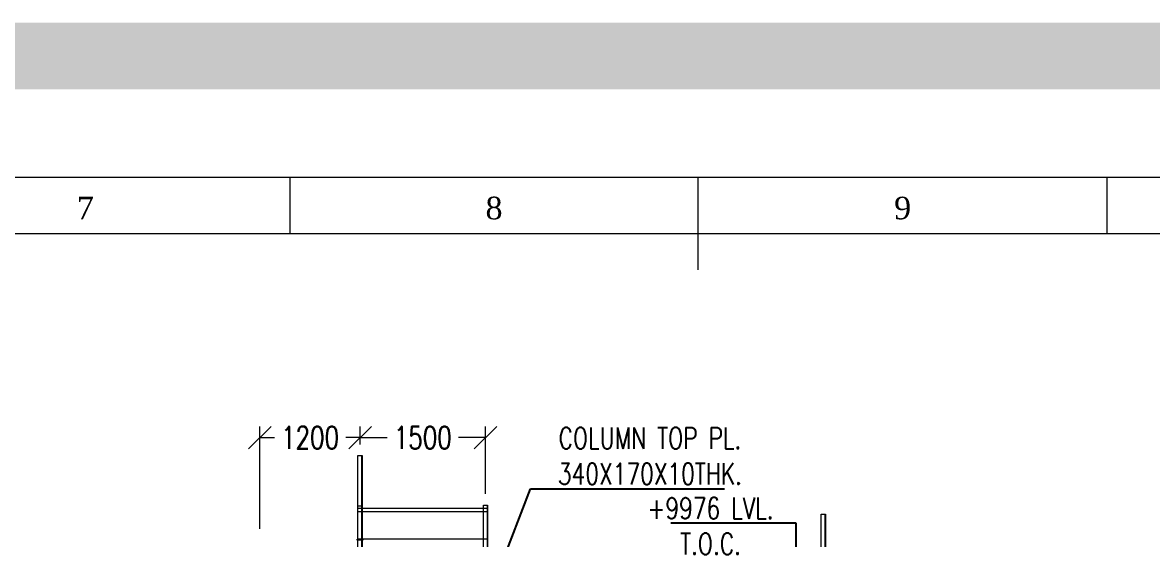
# Model space of a CAD drawing. Header units: millimetres. Extents: x 440906 to 556670, y 99378 to 157816.
# Drawn here: x 507585 to 521111, y 151634 to 157816 of the extents above; entities that cross this region are included whole.
import ezdxf
from ezdxf import colors
from ezdxf.entities.mleader import LeaderData, LeaderLine
from ezdxf.enums import TextEntityAlignment as Align
from ezdxf.math import Vec2, Vec3

# ---------------------------------------------------------------- set-up
doc = ezdxf.new("R2010")
doc.units = ezdxf.units.MM
doc.layers.get('Defpoints').update_dxf_attribs({"lineweight": 0})
for name, color, linetype, lineweight in [('A2 LAND', 7, 'Continuous', 15), ('Construction Line', 3, 'Continuous', 20), ('Dimentions', 1, 'Continuous', 13), ('Text', 1, 'Continuous', 20)]:
    doc.layers.add(name, color=color, linetype=linetype, lineweight=lineweight)
doc.styles.add('BOS', font='BOOKOS.TTF')
doc.styles.add('EICS CALIBRI', font='calibri.ttf')
doc.styles.add('romans', font='romans.shx', dxfattribs={"width": 0.75})
doc.dimstyles.new('ASHU', dxfattribs={"dimscale": 135, "dimtxt": 2, "dimasz": 2, "dimexe": 1, "dimexo": 1, "dimtad": 0, "dimdec": 0, "dimtxsty": 'romans', "dimblk": 'OBLIQUE', "dimcen": 2.5, "dimclrd": 256, "dimclre": 256, "dimclrt": 256, "dimadec": 0, "dimazin": 0, "dimtfac": 1, "dimtdec": 0, "dimtmove": 0, "dimatfit": 3, "dimldrblk": 'OPEN', "dimfxl": 1, "dimtfill": 1, "dimlwd": 9, "dimlwe": 5, "dimarcsym": 0})

# ---------------------------------------------------------------- blocks, each defined once
blk = doc.blocks.new('_Open90')
at = {"color": 0, "linetype": 'ByBlock', "lineweight": -2}
for p, q in [((-0.5, 0.5), (0, 0)), ((0, 0), (-1, 0)), ((0, 0), (-0.5, -0.5))]:
    blk.add_line(p, q, dxfattribs=at)
blk = doc.blocks.new('A2-P')
at = {"layer": 'A2 LAND', "color": 0}
for p, q in [((532733.84, 184606.82), (532733.84, 184601.82)), ((532770.12, 184598.63), (532770.12, 184606.82)), ((532806.4, 184606.82), (532806.4, 184601.82))]:
    blk.add_line(p, q, dxfattribs=at)
for points in [[(532479.87, 184200.96), (533060.38, 184200.96), (533060.38, 184606.82), (532479.87, 184606.82)], [(532484.87, 184205.96), (533055.38, 184205.96), (533055.38, 184601.82), (532484.87, 184601.82)]]:
    blk.add_lwpolyline(points, close=True, dxfattribs=at)
at = {"layer": 'A2 LAND', "color": 0, "style": 'BOS'}
for s, p in [('8', (532751.98, 184604.11)), ('9', (532788.26, 184604.11)), ('7', (532715.7, 184604.11))]:
    blk.add_text(s, height=2, dxfattribs=at).set_placement(p, align=Align.MIDDLE)
at = {"layer": 'A2 LAND', "color": 5, "style": 'EICS CALIBRI'}
for tag, height, p in [('CLIENT', 5, (532972.4, 184277.32)), ('PROJECTNAME', 3.5, (532972.4, 184265.93)), ('PROJECTLOCATION', 3.5, (532972.4, 184256.33)), ('DRAWINGNAME1', 5, (532972.25, 184246.62)), ('CODE', 3.5, (532820.7, 184239.3)), ('DRAWINGNAME2', 5, (532972.49, 184238.83)), ('DRAWINGNO1', 3.5, (532940.8, 184227.64)), ('SHNO', 3.5, (533005.25, 184224.03)), ('RV', 3.5, (533046.81, 184224.15)), ('APPD', 3.5, (532745.59, 184211.36))]:
    blk.add_attdef(tag, text='', height=height, dxfattribs=at).set_placement(p, align=Align.MIDDLE)
for tag, p in [('SCALE', (532745.59, 184255.01)), ('DWN', (532745.59, 184244.1)), ('CKD', (532745.59, 184233.19)), ('PRTANT', (532745.6, 184222.28))]:
    blk.add_attdef(tag, text='', height=3.5, dxfattribs=at).set_placement(p, align=Align.MIDDLE_CENTER)
blk = doc.blocks.new('t5t5')
at = {"layer": 'Construction Line', "ltscale": 20}
blk.add_line((184570, 245610), (184570, 244610), dxfattribs=at)
blk.add_lwpolyline([(184564, 244610), (184614, 244610), (184614, 245610), (184564, 245610)], close=True, dxfattribs=at)
at = {"layer": 'Construction Line'}
blk.add_lwpolyline([(184554, 244600), (184624, 244600), (184624, 244610), (184554, 244610)], close=True, dxfattribs=at)
blk = doc.blocks.new('_Open30')
at = {"color": 0, "linetype": 'ByBlock', "lineweight": -2}
for p, q in [((-1, 0.268), (0, 0)), ((0, 0), (-1, -0.268)), ((0, 0), (-1, 0))]:
    blk.add_line(p, q, dxfattribs=at)
blk = doc.blocks.new('_Oblique')
at = {"color": 0, "linetype": 'ByBlock', "lineweight": -2}
blk.add_line((-0.5, -0.5), (0.5, 0.5), dxfattribs=at)
blk = doc.blocks.new('*D172')
at = {"layer": 'Defpoints', "color": 0, "transparency": 16777216}
for p in [(511626, 152851), (511626, 152635), (513126, 152044)]:
    blk.add_point(p, dxfattribs=at)
at = {"layer": 'Dimentions', "lineweight": 5, "transparency": 16777216}
for p, q in [((511626, 152770), (511626, 152986)), ((513126, 152179), (513126, 152986))]:
    blk.add_line(p, q, dxfattribs=at)
at = {"layer": 'Dimentions', "lineweight": 9, "transparency": 16777216}
for p, q in [((511626, 152851), (511950, 152851)), ((513126, 152851), (512803, 152851))]:
    blk.add_line(p, q, dxfattribs=at)
at = {"layer": 'Dimentions', "lineweight": 9, "transparency": 16777216, "xscale": 270, "yscale": 270, "zscale": 270, "rotation": 180}
blk.add_blockref('_Oblique', (511626, 152851), dxfattribs=at)
at = {"layer": 'Dimentions', "lineweight": 9, "transparency": 16777216, "xscale": 270, "yscale": 270, "zscale": 270}
blk.add_blockref('_Oblique', (513126, 152851), dxfattribs=at)
at = {"layer": 'Dimentions', "transparency": 16777216, "insert": (512376, 152851), "char_height": 270, "attachment_point": 5, "style": 'romans', "bg_fill": 3, "box_fill_scale": 1.1, "bg_fill_color": 256, "bg_fill_true_color": 13158600, "bg_fill_transparency": 0}
blk.add_mtext('1500', dxfattribs=at)
blk = doc.blocks.new('_Open')
at = {"color": 0, "linetype": 'ByBlock', "lineweight": -2}
for p, q in [((-1, 0.167), (0, 0)), ((-1, -0.167), (0, 0)), ((0, 0), (-1, 0))]:
    blk.add_line(p, q, dxfattribs=at)
blk = doc.blocks.new('*D171')
at = {"layer": 'Defpoints', "color": 0, "transparency": 16777216}
for p in [(510426, 152851), (511626, 152635), (510426, 151625)]:
    blk.add_point(p, dxfattribs=at)
at = {"layer": 'Dimentions', "lineweight": 5, "transparency": 16777216}
for p, q in [((510426, 151760), (510426, 152986)), ((511626, 152770), (511626, 152986))]:
    blk.add_line(p, q, dxfattribs=at)
at = {"layer": 'Dimentions', "lineweight": 9, "transparency": 16777216}
for p, q in [((510426, 152851), (510599, 152851)), ((511626, 152851), (511453, 152851))]:
    blk.add_line(p, q, dxfattribs=at)
at = {"layer": 'Dimentions', "lineweight": 9, "transparency": 16777216, "xscale": 270, "yscale": 270, "zscale": 270, "rotation": 180}
blk.add_blockref('_Oblique', (510426, 152851), dxfattribs=at)
at = {"layer": 'Dimentions', "lineweight": 9, "transparency": 16777216, "xscale": 270, "yscale": 270, "zscale": 270}
blk.add_blockref('_Oblique', (511626, 152851), dxfattribs=at)
at = {"layer": 'Dimentions', "transparency": 16777216, "insert": (511026, 152851), "char_height": 270, "attachment_point": 5, "style": 'romans', "bg_fill": 3, "box_fill_scale": 1.1, "bg_fill_color": 256, "bg_fill_true_color": 13158600, "bg_fill_transparency": 0}
blk.add_mtext('1200', dxfattribs=at)

msp = doc.modelspace()

# ---------------------------------------------------------------- linework, layer by layer
at = {"layer": 'Dimentions', "color": 3, "const_width": 800}
msp.add_lwpolyline([(475080.3, 157416.4), (556270.3, 157416.4), (556270.3, 99778.1), (475080.3, 99778.1)], close=True, dxfattribs=at)

# ---------------------------------------------------------------- block references
at = {"layer": 'A2 LAND', "xscale": 134.8532359434997, "yscale": 134.8532359434997, "zscale": 134.8532359434997}
msp.add_blockref('A2-P', (-71330099.8, -24738863.6), dxfattribs=at)
at = {"layer": 'Construction Line', "xscale": -1}
msp.add_blockref('t5t5', (701761, -93673.7), dxfattribs=at)

# ---------------------------------------------------------------- leaders
at = {"layer": 'Text'}
ml = msp.add_multileader_mtext('Standard', dxfattribs=at)
ml.set_content('COLUMN TOP PL.\\P340X170X10THK.', color=256, style='romans')
ml.set_leader_properties(color=256)
ml.set_arrow_properties(name='OPEN30')
ml.build(insert=Vec2(0, 0))
ml.multileader.update_dxf_attribs({"text_left_attachment_type": 5, "text_right_attachment_type": 5, "dogleg_length": 0.36, "arrow_head_size": 170, "scale": 85})
ctx = ml.context
ctx.base_point, ctx.scale, ctx.char_height, ctx.arrow_head_size, ctx.landing_gap_size, ctx.plane_origin = Vec3(513696.8, 152240.5), 85, 255, 170, 170, Vec3(518379.6, 153510.5)
ctx.left_attachment, ctx.right_attachment, ctx.text_align_type = 5, 5, 1
notes = []
notes.append((ctx, [(1, (1, 1, 0), (513666.2, 152240.5), (1, 0), 30.6, [(1, [(513198.7, 151028.4)], 0, [])])]))
ctx.mtext.insert, ctx.mtext.alignment, ctx.mtext.flow_direction = Vec3(515096.2, 152971.5), 2, 5
ml = msp.add_multileader_mtext('Standard', dxfattribs=at)
ml.set_content('+9976 LVL.\\PT.O.C.', color=256, style='romans')
ml.set_leader_properties(color=256)
ml.set_arrow_properties(name='OPEN90')
ml.build(insert=Vec2(0, 0))
ml.multileader.update_dxf_attribs({"text_right_attachment_type": 6, "dogleg_length": 0.36, "arrow_head_size": 425, "scale": 85})
ctx = ml.context
ctx.base_point, ctx.scale, ctx.char_height, ctx.arrow_head_size, ctx.landing_gap_size, ctx.plane_origin = Vec3(514827.3, 152006.5), 85, 255, 425, 170, Vec3(517241.7, 150981.2)
ctx.right_attachment, ctx.text_align_type = 6, 1
notes.append((ctx, [(0, (1, 1, 0), (516846.3, 151828), (-1, 0), 30.6, [(0, [(516846.3, 150916)], 0, [])])]))
ctx.mtext.insert, ctx.mtext.alignment, ctx.mtext.flow_direction = Vec3(515821.5, 152134), 2, 5
for ctx, leaders in notes:
    for number, flags, end, landing, length, lines in leaders:
        leader = LeaderData()
        leader.index, (leader.has_last_leader_line, leader.has_dogleg_vector, leader.attachment_direction) = number, flags
        leader.last_leader_point, leader.dogleg_vector, leader.dogleg_length = Vec3(end), Vec3(landing), length
        for number, points, colour, breaks in lines:
            line = LeaderLine()
            line.index, line.vertices, line.color, line.breaks = number, Vec3.list(points), colors.encode_raw_color(colour), breaks
            leader.lines.append(line)
        ctx.leaders.append(leader)

# ---------------------------------------------------------------- next in the draw order: dimensions: what is measured, and where the dimension line sits
at = {"layer": 'Dimentions'}
dim = msp.add_linear_dim(base=(511626.3, 152850.6), p1=(513126.5, 152043.6), p2=(511626.3, 152635.5), angle=180, dimstyle='ASHU', dxfattribs=at)
dim.commit()
dim.dimension.update_dxf_attribs({"geometry": '*D172', "text_midpoint": (512376.4, 152850.6)})

# ---------------------------------------------------------------- next in the draw order: block references
at = {"layer": 'Construction Line', "xscale": -1}
msp.add_blockref('t5t5', (697715.7, -93566.2), dxfattribs=at)

# ---------------------------------------------------------------- next in the draw order: dimensions: what is measured, and where the dimension line sits
at = {"layer": 'Dimentions'}
dim = msp.add_linear_dim(base=(510426, 152850.6), p1=(511626.3, 152635.5), p2=(510426, 151625.4), angle=180, dimstyle='ASHU', dxfattribs=at)
dim.commit()
dim.dimension.update_dxf_attribs({"geometry": '*D171', "text_midpoint": (511026.2, 152850.6)})

# ---------------------------------------------------------------- next in the draw order: linework, layer by layer
at = {"layer": 'Construction Line'}
for p, q in [((511598.8, 152008.6), (513151.5, 152008.6)), ((511598.8, 151966.5), (513151.5, 151966.5)), ((511598.8, 151638.5), (513151.5, 151638.5))]:
    msp.add_line(p, q, dxfattribs=at)

# ---------------------------------------------------------------- next in the draw order: block references
at = {"layer": 'Construction Line', "xscale": -1}
for p in [(696213, -92974.3), (696213, -93576.2)]:
    msp.add_blockref('t5t5', p, dxfattribs=at)

doc.saveas('drawing.dxf')
